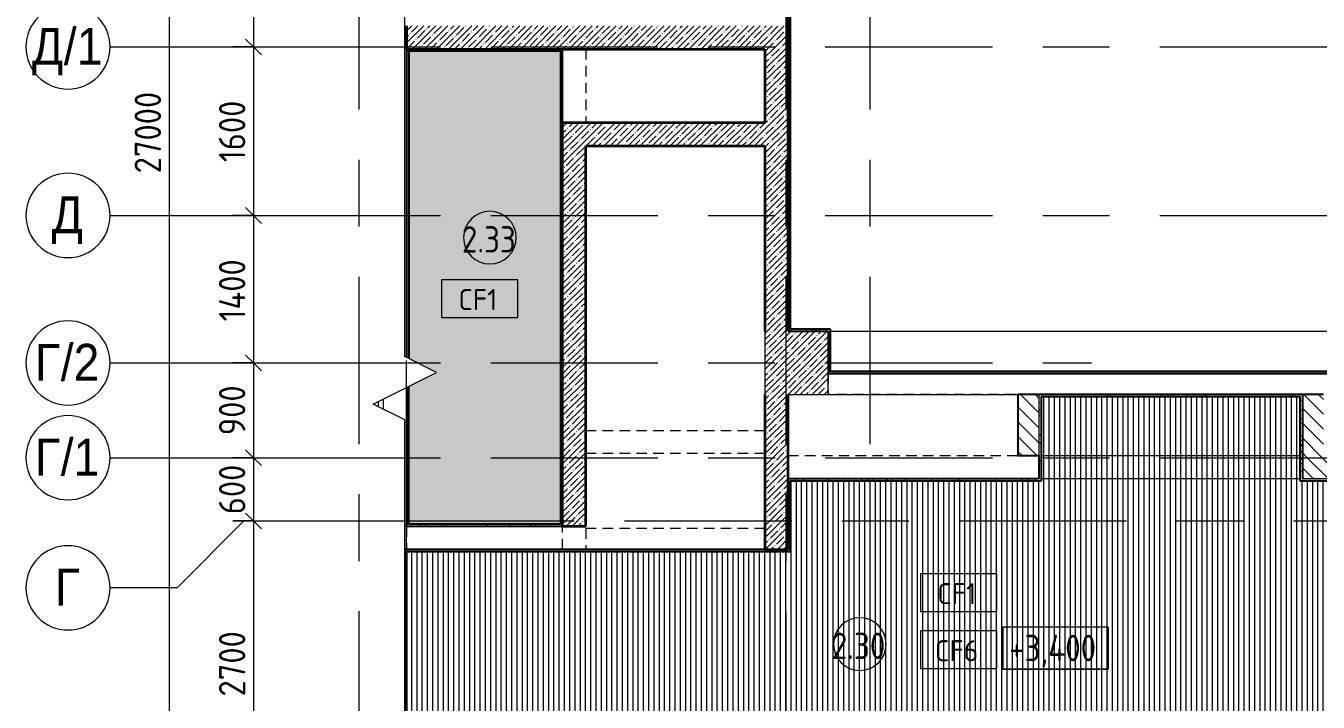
# Model space of a CAD drawing. Header units: millimetres. Extents: x 35146 to 234858, y -8553 to 29000.
# Drawn here: x 35146 to 47410, y 8780 to 15200 of the extents above; entities that cross this region are included whole.
import ezdxf

# ---------------------------------------------------------------- set-up
doc = ezdxf.new("R2010")
doc.units = ezdxf.units.MM
doc.linetypes.add('200_ШТРИХ__ш1_п0_6_', pattern=[160, 100, -60])
doc.linetypes.add('Осевая', pattern=[3175, 635, -476.25, 1587.5, -476.25])
for name, color, linetype, lineweight in [('A-ANNO-DIMS', 7, 'Continuous', 9), ('A-ANNO-DIMS-100', 7, 'Continuous', 9), ('A-AREA-IDEN', 7, 'Continuous', 9), ('A-CLNG', 7, 'Continuous', 9), ('A-CLNG-IDEN', 7, 'Continuous', 9), ('A-CLNG-PATT', 7, 'Continuous', 9), ('A-DETL-GENF', 7, 'Continuous', 9), ('A-DETL-MBND', 7, '200_ШТРИХ__ш1_п0_6_', 9), ('A-DETL-MBND-1', 7, 'Continuous', 9), ('A-FLOR', 7, 'Continuous', 9), ('A-WALL', 7, 'Continuous', 9), ('G-ANNO-DIMS', 7, 'Continuous', 9), ('I-WALL', 7, 'Continuous', 9), ('S-COLS', 7, 'Continuous', 9), ('Оси', 7, 'Continuous', 9), ('Оси-1', 7, 'Continuous', 20), ('Оси-2', 7, 'Осевая', 9)]:
    doc.layers.add(name, color=color, linetype=linetype, lineweight=lineweight)
for name, color, linetype, lineweight, true_color in [('A-WALL-1', 7, 'Continuous', 25, 0x3c3c3c), ('A-WALL-3', 7, 'Continuous', 35, 0x3c3c3c), ('A-WALL-FNSH-2', 7, 'Continuous', 13, 0x3c3c3c)]:
    doc.layers.add(name, color=color, linetype=linetype, lineweight=lineweight, true_color=true_color)
doc.styles.add('Arial', font='arial.ttf', dxfattribs={"width": 0.9, "height": 350})
doc.styles.add('GOST Common', font='GOST_Common.ttf', dxfattribs={"width": 0.9, "height": 250})
doc.styles.add('GOST Common_1', font='GOST_Common.ttf', dxfattribs={"height": 200})
doc.styles.add('ISOCPEUR', font='isocpeur.ttf', dxfattribs={"width": 0.9, "height": 250})
doc.dimstyles.new('ISO-2_5_0_9К_БОЛЬШОЙ', dxfattribs={"dimscale": 304.8, "dimtxt": 248.995294, "dimasz": 0.492126, "dimexe": 0.393701, "dimexo": 0.984252, "dimgap": 0, "dimtad": 1, "dimdec": 0, "dimrnd": 10, "dimzin": 0, "dimdsep": 46, "dimtxsty": 'ISOCPEUR', "dimblk1": 'OBLIQUE', "dimblk2": 'OBLIQUE', "dimsah": 1, "dimcen": 0.09, "dimdle": 0.393701, "dimazin": 0, "dimtfac": 1, "dimtdec": 4, "dimtix": 1, "dimtmove": 0, "dimatfit": 3, "dimfxl": 1, "dimtvp": 1, "dimtolj": 1, "dimtzin": 0, "dimarcsym": 2})
doc.dimstyles.new('ISO-2_5_0_9К_БОЛЬШОЙ_1', dxfattribs={"dimscale": 304.8, "dimtxt": 248.995294, "dimasz": 0.492126, "dimexe": 0.393701, "dimexo": 0.984252, "dimgap": 0, "dimtad": 1, "dimdec": 0, "dimrnd": 10, "dimzin": 0, "dimdsep": 46, "dimtxsty": 'ISOCPEUR', "dimblk1": 'OBLIQUE', "dimblk2": 'OBLIQUE', "dimsah": 1, "dimcen": 0.09, "dimdle": 0.393701, "dimazin": 0, "dimtfac": 1, "dimtdec": 4, "dimtix": 1, "dimtmove": 2, "dimatfit": 3, "dimfxl": 1, "dimtvp": 1, "dimtolj": 1, "dimtzin": 0, "dimarcsym": 2})
pattern_1 = [(45, (0, 0), (-57.02463, 57.02463), []), (45, (57.025, 0), (-57.02463, 57.02463), [100.806, -20.161, 3.353, -16.808])]
pattern_2 = [(135, (0, 0), (-70.71068, -70.71068), [])]
pattern_3 = [(0, (0, 0), (121.92, 30.48), [10.058, -81.382, 10.058, -81.382, -487.68]), (0, (0, 0), (121.92, 30.48), [-182.88, 10.058, -172.822, 10.058, -81.382, -213.36]), (0, (0, 0), (121.92, 30.48), [-457.2, 10.058, -50.902, 10.058, -142.342]), (120, (45.72, 15.24), (-87.356454, 90.345817), [10.058, -81.382, 10.058, -81.382, -487.68]), (120, (45.72, 15.24), (-87.356454, 90.345817), [-182.88, 10.058, -172.822, 10.058, -81.382, -213.36]), (120, (45.72, 15.24), (-87.356454, 90.345817), [-457.2, 10.058, -50.902, 10.058, -142.342]), (240, (60.96, 76.2), (-34.563546, -120.825817), [10.058, -81.382, 10.058, -81.382, -487.68]), (240, (60.96, 76.2), (-34.563546, -120.825817), [-182.88, 10.058, -172.822, 10.058, -81.382, -213.36]), (240, (60.96, 76.2), (-34.563546, -120.825817), [-457.2, 10.058, -50.902, 10.058, -142.342])]

# ---------------------------------------------------------------- blocks, each defined once
blk = doc.blocks.new('DET_L_Линия разрыва - М100-30654842-План потолков с обозначением видов отделки и геометрии 2 этажа в осях 12-23')
at = {"layer": 'A-DETL-GENF'}
for p, q in [((11890, 300), (11740, 0)), ((12190, -300), (11890, 300)), ((11740, 0), (0, 0)), ((12340, 0), (12190, -300)), ((24080, 0), (12340, 0))]:
    blk.add_line(p, q, dxfattribs=at)
blk = doc.blocks.new('Ось сетки - D8-29747960-План потолков с обозначением видов отделки и геометрии 2 этажа в осях 12-23')
at = {"layer": 'Оси-1'}
for start, end in [(360, 180), (180, 360)]:
    blk.add_arc((0, 0), 4, start, end, dxfattribs=at)
blk = doc.blocks.new('DIMBLOCK5-План потолков с обозначением видов отделки и геометрии 2 этажа в осях 12-23')
at = {"layer": 'A-ANNO-DIMS-100', "lineweight": 20}
for p, q in [((37306, 17000), (37231, 17075)), ((37306, 17000), (37381, 16925)), ((37306, 15000), (37231, 15075)), ((37306, 15000), (37381, 14925))]:
    blk.add_line(p, q, dxfattribs=at)
at = {"layer": 'A-ANNO-DIMS-100'}
for p, q in [((37112, 17000), (37426, 17000)), ((37306, 17000), (37112, 17000)), ((37306, 17000), (37306, 15000)), ((37112, 15000), (37426, 15000)), ((37306, 15000), (37112, 15000))]:
    blk.add_line(p, q, dxfattribs=at)
at = {"layer": 'A-ANNO-DIMS-100', "color": 0, "insert": (36979, 15684), "char_height": 250, "width": 758.48, "attachment_point": 1, "rotation": 90, "line_spacing_factor": 1.149209, "style": 'ISOCPEUR'}
blk.add_mtext('2000', dxfattribs=at)
blk = doc.blocks.new('_Oblique')
at = {"color": 0, "linetype": 'ByBlock', "lineweight": -2}
blk.add_line((-0.5, -0.5), (0.5, 0.5), dxfattribs=at)
blk = doc.blocks.new('DIMBLOCK6-План потолков с обозначением видов отделки и геометрии 2 этажа в осях 12-23')
at = {"layer": 'A-ANNO-DIMS-100'}
for p, q in [((37112, 15000), (37426, 15000)), ((37306, 15000), (37112, 15000)), ((37306, 15000), (37306, 13400)), ((37112, 13400), (37426, 13400)), ((37306, 13400), (37112, 13400))]:
    blk.add_line(p, q, dxfattribs=at)
at = {"layer": 'A-ANNO-DIMS-100', "lineweight": 20}
for p, q in [((37306, 15000), (37231, 15075)), ((37306, 15000), (37381, 14925)), ((37306, 13400), (37231, 13475)), ((37306, 13400), (37381, 13325))]:
    blk.add_line(p, q, dxfattribs=at)
at = {"layer": 'A-ANNO-DIMS-100', "color": 0, "insert": (36979, 13906), "char_height": 250, "width": 706.76, "attachment_point": 1, "rotation": 90, "line_spacing_factor": 1.149209, "style": 'ISOCPEUR'}
blk.add_mtext('1600', dxfattribs=at)
blk = doc.blocks.new('DIMBLOCK7-План потолков с обозначением видов отделки и геометрии 2 этажа в осях 12-23')
at = {"layer": 'A-ANNO-DIMS-100'}
for p, q in [((37112, 13400), (37426, 13400)), ((37306, 13400), (37112, 13400)), ((37306, 13400), (37306, 12000)), ((37112, 12000), (37426, 12000)), ((37306, 12000), (37112, 12000))]:
    blk.add_line(p, q, dxfattribs=at)
at = {"layer": 'A-ANNO-DIMS-100', "lineweight": 20}
for p, q in [((37306, 13400), (37231, 13475)), ((37306, 13400), (37381, 13325)), ((37306, 12000), (37231, 12075)), ((37306, 12000), (37381, 11925))]:
    blk.add_line(p, q, dxfattribs=at)
at = {"layer": 'A-ANNO-DIMS-100', "color": 0, "insert": (36979, 12394), "char_height": 250, "width": 735.49, "attachment_point": 1, "rotation": 90, "line_spacing_factor": 1.149209, "style": 'ISOCPEUR'}
blk.add_mtext('1400', dxfattribs=at)
blk = doc.blocks.new('DIMBLOCK8-План потолков с обозначением видов отделки и геометрии 2 этажа в осях 12-23')
at = {"layer": 'A-ANNO-DIMS-100', "lineweight": 20}
for p, q in [((37306, 12000), (37231, 12075)), ((37306, 12000), (37381, 11925)), ((37306, 11100), (37231, 11175)), ((37306, 11100), (37381, 11025))]:
    blk.add_line(p, q, dxfattribs=at)
at = {"layer": 'A-ANNO-DIMS-100'}
for p, q in [((37112, 12000), (37426, 12000)), ((37306, 12000), (37112, 12000)), ((37306, 12000), (37306, 11100)), ((37112, 11100), (37426, 11100)), ((37306, 11100), (37112, 11100))]:
    blk.add_line(p, q, dxfattribs=at)
at = {"layer": 'A-ANNO-DIMS-100', "color": 0, "insert": (36979, 11313), "char_height": 250, "width": 568.86, "attachment_point": 1, "rotation": 90, "line_spacing_factor": 1.149209, "style": 'ISOCPEUR'}
blk.add_mtext('900', dxfattribs=at)
blk = doc.blocks.new('DIMBLOCK9-План потолков с обозначением видов отделки и геометрии 2 этажа в осях 12-23')
at = {"layer": 'A-ANNO-DIMS-100', "lineweight": 20}
for p, q in [((37306, 11100), (37231, 11175)), ((37306, 11100), (37381, 11025)), ((37306, 10500), (37231, 10575)), ((37306, 10500), (37381, 10425))]:
    blk.add_line(p, q, dxfattribs=at)
at = {"layer": 'A-ANNO-DIMS-100'}
for p, q in [((37112, 11100), (37426, 11100)), ((37306, 11100), (37112, 11100)), ((37306, 11100), (37306, 10500)), ((37112, 10500), (37426, 10500)), ((37306, 10500), (37112, 10500))]:
    blk.add_line(p, q, dxfattribs=at)
at = {"layer": 'A-ANNO-DIMS-100', "color": 0, "insert": (36979, 10563), "char_height": 250, "width": 568.86, "attachment_point": 1, "rotation": 90, "line_spacing_factor": 1.149209, "style": 'ISOCPEUR'}
blk.add_mtext('600', dxfattribs=at)
blk = doc.blocks.new('DIMBLOCK10-План потолков с обозначением видов отделки и геометрии 2 этажа в осях 12-23')
at = {"layer": 'A-ANNO-DIMS-100', "lineweight": 20}
for p, q in [((37306, 10500), (37231, 10575)), ((37306, 10500), (37381, 10425)), ((37306, 7800), (37231, 7875)), ((37306, 7800), (37381, 7725))]:
    blk.add_line(p, q, dxfattribs=at)
at = {"layer": 'A-ANNO-DIMS-100'}
for p, q in [((37112, 10500), (37426, 10500)), ((37306, 10500), (37112, 10500)), ((37306, 10500), (37306, 7800)), ((37112, 7800), (37426, 7800)), ((37306, 7800), (37112, 7800))]:
    blk.add_line(p, q, dxfattribs=at)
at = {"layer": 'A-ANNO-DIMS-100', "color": 0, "insert": (36979, 8834), "char_height": 250, "width": 758.48, "attachment_point": 1, "rotation": 90, "line_spacing_factor": 1.149209, "style": 'ISOCPEUR'}
blk.add_mtext('2700', dxfattribs=at)
blk = doc.blocks.new('DIMBLOCK13-План потолков с обозначением видов отделки и геометрии 2 этажа в осях 12-23')
at = {"layer": 'A-ANNO-DIMS-100'}
for p, q in [((36506, 27120), (36506, -120)), ((36312, 27000), (36626, 27000)), ((36506, 27000), (36312, 27000)), ((36312, 0), (36626, 0)), ((36506, 0), (36312, 0))]:
    blk.add_line(p, q, dxfattribs=at)
at = {"layer": 'A-ANNO-DIMS-100', "lineweight": 20}
for p, q in [((36506, 27000), (36431, 27075)), ((36506, 27000), (36581, 26925)), ((36506, 0), (36431, 75)), ((36506, 0), (36581, -75))]:
    blk.add_line(p, q, dxfattribs=at)
at = {"layer": 'A-ANNO-DIMS-100', "color": 0, "insert": (36179, 13800), "char_height": 250, "width": 948.1, "attachment_point": 1, "rotation": 90, "line_spacing_factor": 1.149209, "style": 'ISOCPEUR'}
blk.add_mtext('27000', dxfattribs=at)
blk = doc.blocks.new('Марка_Помещения - Номер-25198446-План потолков с обозначением видов отделки и геометрии 2 этажа в осях 12-23')
at = {"layer": 'A-AREA-IDEN'}
for start, end in [(360, 180), (180, 360)]:
    blk.add_arc((0, 0), 2.5, start, end, dxfattribs=at)
blk = doc.blocks.new('М_потолков - Марка_ Имя типа-25382930-План потолков с обозначением видов отделки и геометрии 2 этажа в осях 12-23')
at = {"layer": 'A-CLNG-IDEN'}
for p, q in [((3.625, 1.984375), (-3.625, 1.984375)), ((-3.625, 1.984375), (-3.625, -1.59375)), ((3.625, -1.59375), (3.625, 1.984375)), ((-3.625, -1.59375), (3.625, -1.59375))]:
    blk.add_line(p, q, dxfattribs=at)
blk = doc.blocks.new('Высотные отметки - 10х4_h_-17668695-План потолков с обозначением видов отделки и геометрии 2 этажа в осях 12-23')
at = {"layer": 'G-ANNO-DIMS'}
for p, q in [((-5, 4), (-5, 0)), ((5, 4), (-5, 4)), ((5, 4), (-5, 4)), ((-5, 4), (-5, 0)), ((5, 4), (5, 0)), ((5, 0), (5, 4)), ((5, 0), (-5, 0)), ((-5, 0), (5, 0))]:
    blk.add_line(p, q, dxfattribs=at)

msp = doc.modelspace()

# ---------------------------------------------------------------- hatches: boundary and pattern name
at = {"layer": 'A-CLNG-PATT'}
h = msp.add_hatch(dxfattribs=at)
h.set_pattern_fill('FP_46', color=256, style=0, pattern_type=2)
h.set_pattern_definition([(90, (72858.237, -5848.237), (-50, 3e-15), [])])
h.paths.add_polyline_path([(74729, 7921), (74729, 8301), (75459, 8301), (75459, 10879), (74015.2, 10879), (74015.2, 10868.5), (66296, 10868.5), (66296, 10880), (47239.7, 10879), (47239.7, 11679), (44781.7, 11679), (44781.7, 10879), (42401, 10879), (42401, 10209), (38761, 10209), (38761, 7921), (73481, 7921)])
at = {"layer": 'A-DETL-MBND-1'}
msp.add_hatch(color=256, dxfattribs=at).paths.add_polyline_path([(39032, 10470), (40219, 10471), (40219, 14960), (38781, 14959), (38781, 12040.7), (39042.7, 11909.9), (38781, 11779), (38781, 10470)])
at = {"layer": 'I-WALL'}
h = msp.add_hatch(dxfattribs=at)
h.set_pattern_fill('FP_45', color=256, style=0, pattern_type=2)
h.set_pattern_definition(pattern_3)
h.paths.add_polyline_path([(42380, 12300), (42400, 12300), (42400, 16680), (42380, 16680), (42380, 13072.9)])
h = msp.add_hatch(dxfattribs=at)
h.set_pattern_fill('FP_17', color=256, style=0, pattern_type=2)
h.set_pattern_definition(pattern_1)
h.paths.add_polyline_path([(40240, 14980), (42380, 14980), (42380, 15200), (38760, 15200), (38760, 14980)])
h = msp.add_hatch(dxfattribs=at)
h.set_pattern_fill('FP_45', color=256, style=0, pattern_type=2)
h.set_pattern_definition(pattern_3)
h.paths.add_polyline_path([(40240, 14960), (40240, 14980), (38760, 14980), (38760, 14960), (40220, 14960)])
h = msp.add_hatch(dxfattribs=at)
h.set_pattern_fill('FP_17', color=256, style=0, pattern_type=2)
h.set_pattern_definition(pattern_1)
h.paths.add_polyline_path([(42160, 10230), (42380, 10230), (42380, 11700), (42160, 11700), (42160, 10756.6)])
h.paths.add_polyline_path([(42160, 12300), (42380, 12300), (42380, 14980), (42160, 14980), (42160, 13072.9)])
h = msp.add_hatch(dxfattribs=at)
h.set_pattern_fill('FP_45', color=256, style=0, pattern_type=2)
h.set_pattern_definition(pattern_3)
h.paths.add_polyline_path([(38780, 10450), (38780, 11778.5), (38760, 11768.5), (38760, 10450)])
h.paths.add_polyline_path([(38780, 12041.2), (38780, 14960), (38760, 14960), (38760, 12051.2), (38773, 12044.7)])
h = msp.add_hatch(dxfattribs=at)
h.set_pattern_fill('FP_45', color=256, style=0, pattern_type=2)
h.set_pattern_definition(pattern_3)
h.paths.add_polyline_path([(40220, 10470), (40240, 10470), (40240, 14960), (40220, 14960), (40220, 10756.6)])
h = msp.add_hatch(dxfattribs=at)
h.set_pattern_fill('FP_17', color=256, style=0, pattern_type=2)
h.set_pattern_definition(pattern_1)
h.paths.add_polyline_path([(40240, 10450), (40460, 10450), (40460, 14280), (40240, 14280), (40240, 10470)])
h = msp.add_hatch(dxfattribs=at)
h.set_pattern_fill('FP_17', color=256, style=0, pattern_type=2)
h.set_pattern_definition(pattern_1)
h.paths.add_polyline_path([(40460, 14060), (42160, 14060), (42160, 14280), (40460, 14280)])
h = msp.add_hatch(dxfattribs=at)
h.set_pattern_fill('FP_45', color=256, style=0, pattern_type=2)
h.set_pattern_definition(pattern_3)
h.paths.add_polyline_path([(42780, 12300), (42780, 12320), (42400, 12320), (42400, 12300), (42760, 12300)])
h = msp.add_hatch(dxfattribs=at)
h.set_pattern_fill('FP_45', color=256, style=0, pattern_type=2)
h.set_pattern_definition(pattern_3)
h.paths.add_polyline_path([(42780, 11900), (42780, 12300), (42760, 12300), (42760, 11900)])
h = msp.add_hatch(dxfattribs=at)
h.set_pattern_fill('FP_45', color=256, style=0, pattern_type=2)
h.set_pattern_definition(pattern_3)
h.paths.add_polyline_path([(48160, 11900), (48160, 11920), (42780, 11920), (42780, 11900), (47094.5, 11900)])
h = msp.add_hatch(dxfattribs=at)
h.set_pattern_fill('FP_19', color=256, style=0, pattern_type=2)
h.set_pattern_definition(pattern_2)
h.paths.add_polyline_path([(44760.7, 11120), (44760.7, 11700), (44560.7, 11700), (44560.7, 11120)])
h = msp.add_hatch(dxfattribs=at)
h.set_pattern_fill('FP_45', color=256, style=0, pattern_type=2)
h.set_pattern_definition(pattern_3)
h.paths.add_polyline_path([(44760.7, 11680), (47240.7, 11680), (47240.7, 11700), (44760.7, 11700)])
h = msp.add_hatch(dxfattribs=at)
h.set_pattern_fill('FP_45', color=256, style=0, pattern_type=2)
h.set_pattern_definition(pattern_3)
h.paths.add_polyline_path([(44760.7, 10900), (44780.7, 10900), (44780.7, 11680), (44760.7, 11680), (44760.7, 11120)])
h = msp.add_hatch(dxfattribs=at)
h.set_pattern_fill('FP_45', color=256, style=0, pattern_type=2)
h.set_pattern_definition(pattern_3)
h.paths.add_polyline_path([(47260.7, 10900), (47260.7, 11700), (47240.7, 11700), (47240.7, 10900)])
h = msp.add_hatch(dxfattribs=at)
h.set_pattern_fill('FP_19', color=256, style=0, pattern_type=2)
h.set_pattern_definition(pattern_2)
h.paths.add_polyline_path([(47260.7, 11100), (47460.7, 11100), (47460.7, 11700), (47260.7, 11700)])
h = msp.add_hatch(dxfattribs=at)
h.set_pattern_fill('FP_19', color=256, style=0, pattern_type=2)
h.set_pattern_definition(pattern_2)
h.paths.add_polyline_path([(61160, 10900), (61160, 11100), (59340, 11100), (59340, 10900), (61020.7, 10900)])
h.paths.add_polyline_path([(58821.8, 10900), (59140, 10900), (59140, 11100), (55700, 11100), (55700, 10900), (55890, 10900)])
h.paths.add_polyline_path([(51910, 10900), (55500, 10900), (55500, 11100), (51910, 11100)])
h.paths.add_polyline_path([(51710, 10900), (51710, 11100), (47260.7, 11100), (47260.7, 10900), (50026.3, 10900)])
h = msp.add_hatch(dxfattribs=at)
h.set_pattern_fill('FP_45', color=256, style=0, pattern_type=2)
h.set_pattern_definition(pattern_3)
h.paths.add_polyline_path([(42380, 10210), (42400, 10210), (42400, 10900), (42380, 10900), (42380, 10230)])
h = msp.add_hatch(dxfattribs=at)
h.set_pattern_fill('FP_45', color=256, style=0, pattern_type=2)
h.set_pattern_definition(pattern_3)
h.paths.add_polyline_path([(42401, 10880), (44780.7, 10880), (44780.7, 10900), (42400, 10900), (42400, 10880)])
h = msp.add_hatch(dxfattribs=at)
h.set_pattern_fill('FP_45', color=256, style=0, pattern_type=2)
h.set_pattern_definition(pattern_3)
h.paths.add_polyline_path([(61360, 10880), (61360, 10900), (47240.7, 10900), (47240.7, 10880), (61020.7, 10880)])
h = msp.add_hatch(dxfattribs=at)
h.set_pattern_fill('FP_45', color=256, style=0, pattern_type=2)
h.set_pattern_definition(pattern_3)
h.paths.add_polyline_path([(39764.9, 10450), (40240, 10450), (40240, 10470), (38780, 10470), (38780, 10450), (39032, 10450)])
h = msp.add_hatch(dxfattribs=at)
h.set_pattern_fill('FP_45', color=256, style=0, pattern_type=2)
h.set_pattern_definition(pattern_3)
h.paths.add_polyline_path([(41230.8, 10210), (42380, 10210), (42380, 10230), (38742.7, 10230), (38742.7, 10210), (39764.9, 10210)])
h = msp.add_hatch(dxfattribs=at)
h.set_pattern_fill('FP_45', color=256, style=0, pattern_type=2)
h.set_pattern_definition(pattern_3)
h.paths.add_polyline_path([(38742.7, 7900), (38760, 7900), (38760, 10210), (38742.7, 10210), (38742.7, 8440.3)])
at = {"layer": 'S-COLS'}
h = msp.add_hatch(dxfattribs=at)
h.set_pattern_fill('FP_17', color=256, style=0, pattern_type=2)
h.set_pattern_definition(pattern_1)
h.paths.add_polyline_path([(42760, 11700), (42760, 12300), (42160, 12300), (42160, 11700), (42380, 11700)])

# ---------------------------------------------------------------- linework, layer by layer
at = {"layer": 'A-CLNG'}
for p, q in [((47239.7, 11679), (44781.7, 11679)), ((44780.7, 10879), (42401, 10879)), ((47239.7, 10879), (47239.7, 10880)), ((61295.2, 10879), (47239.7, 10879)), ((42400, 10209), (38761, 10209)), ((38761, 10209), (38761, 7921))]:
    msp.add_line(p, q, dxfattribs=at)
at = {"layer": 'A-DETL-MBND'}
for p, q in [((40460, 14980), (40460, 14280)), ((38781, 14960), (38781, 12040.7)), ((40219, 10470), (40219, 14960)), ((42760, 11900), (42760, 11700)), ((38781, 11779), (38781, 10470)), ((38540, 11561.2), (38540, 11658.5)), ((47094.5, 11700), (42760, 11700)), ((47239.7, 11679), (44780.7, 11679)), ((47239.7, 11679), (47239.7, 11680)), ((38490, 11633.5), (38490, 11586.2)), ((40460, 11360), (42160, 11360)), ((42160, 11140), (40460, 11140)), ((42380, 11120), (44560.7, 11120)), ((42401, 10880), (42401, 10879)), ((44780.7, 10879), (42401, 10879)), ((44780.7, 10879), (44780.7, 10880)), ((47239.7, 10879), (47239.7, 10880)), ((61380, 10879), (47239.7, 10879)), ((38742.7, 10450), (38760, 10450)), ((38760, 10450), (38760, 10230)), ((40240, 10230), (40240, 10450)), ((40460, 10430), (40460, 10230)), ((40460, 10430), (42160, 10430)), ((42400, 10209), (38760, 10209)), ((38761, 10209), (38760, 10209)), ((42400, 10209), (42400, 10210)), ((38760, 10130), (38761, 10130))]:
    msp.add_line(p, q, dxfattribs=at)
at = {"layer": 'A-FLOR'}
for p, q in [((42780, 12300), (48140, 12300)), ((42760, 11700), (42760, 11900)), ((42760, 11700), (47094.5, 11700)), ((44760, 11120), (44760, 10900)), ((44780.7, 11120), (47240.7, 11120)), ((47240.7, 10900), (44780.7, 10900))]:
    msp.add_line(p, q, dxfattribs=at)
at = {"layer": 'A-WALL'}
for p, q in [((44760.7, 11700), (44760.7, 11120)), ((51710, 10900), (47260.7, 10900))]:
    msp.add_line(p, q, dxfattribs=at)
at = {"layer": 'A-WALL-1'}
for p, q in [((42400, 16680), (42400, 12320)), ((38760, 14980), (38760, 12051.2)), ((40240, 14280), (40240, 14980)), ((40220, 14960), (38780, 14960)), ((38780, 14960), (38780, 12041.2)), ((40220, 14960), (40220, 10470)), ((42380, 12300), (42760, 12300)), ((42780, 12320), (42400, 12320)), ((42760, 12300), (42760, 11900)), ((42780, 12320), (42780, 11920)), ((42760, 11900), (48160, 11900)), ((48140, 11920), (42780, 11920)), ((38780, 10470), (38780, 11778.5)), ((38760, 11768.5), (38760, 10450)), ((44560.7, 11700), (44560.7, 11120)), ((47460.7, 11700), (44560.7, 11700)), ((44780.7, 11680), (47240.7, 11680)), ((44780.7, 11680), (44780.7, 10880)), ((47240.7, 10880), (47240.7, 11680)), ((47260.7, 11700), (47260.7, 10900)), ((44560.7, 11120), (44760.7, 11120)), ((44760.7, 11120), (44760.7, 10900)), ((44760.7, 10900), (42380, 10900)), ((42400, 10210), (42400, 10880)), ((42400, 10880), (44780.7, 10880)), ((47240.7, 10880), (61380, 10880)), ((38760, 10450), (40240, 10450)), ((40220, 10470), (38780, 10470)), ((42160, 10230), (38742.7, 10230)), ((38760, 10210), (42400, 10210)), ((38760, 7900), (38760, 10210))]:
    msp.add_line(p, q, dxfattribs=at)
at = {"layer": 'A-WALL-3'}
for p, q in [((42380, 12300), (42380, 16700)), ((38760, 15200), (38760, 14980)), ((38760, 14980), (42160, 14980)), ((42160, 14980), (42160, 14280)), ((42160, 14280), (40240, 14280)), ((40240, 10450), (40240, 14280)), ((40460, 10450), (40460, 14060)), ((40460, 14060), (42160, 14060)), ((42160, 14060), (42160, 12300)), ((42160, 11700), (42160, 10230)), ((42380, 10230), (42380, 11700)), ((40240, 10450), (40460, 10450)), ((42160, 10230), (42380, 10230))]:
    msp.add_line(p, q, dxfattribs=at)
at = {"layer": 'A-WALL-FNSH-2'}
for p, q in [((42401, 12321), (42401, 16679)), ((38781, 14959), (40219, 14959)), ((38781, 12040.7), (38781, 14959)), ((40219, 14959), (40219, 10471)), ((42781, 12321), (42401, 12321)), ((42781, 11921), (42781, 12321)), ((48139, 11921), (42781, 11921)), ((38781, 10470), (38781, 11779)), ((44781.7, 11679), (44780.7, 11679)), ((44781.7, 10879), (44781.7, 11679)), ((47239.7, 11680), (47239.7, 10880)), ((42401, 10209), (42401, 10880)), ((44780.7, 10880), (44780.7, 10879)), ((44780.7, 10879), (44781.7, 10879)), ((47239.7, 10880), (47240.7, 10880)), ((47240.7, 10880), (47240.7, 10880)), ((40219, 10471), (38780, 10471)), ((42400, 10210), (42400, 10209)), ((42400, 10209), (42401, 10209))]:
    msp.add_line(p, q, dxfattribs=at)
at = {"layer": 'S-COLS'}
for p, q in [((42160, 12300), (42160, 11700)), ((42760, 12300), (42380, 12300)), ((42760, 11700), (42760, 12300)), ((42380, 11700), (42760, 11700))]:
    msp.add_line(p, q, dxfattribs=at)
at = {"layer": 'Оси'}
for p, q in [((38760, 12700), (38760, 15200)), ((35946.2, 15000), (38446.2, 15000)), ((35946.2, 13400), (38446.2, 13400)), ((35946.2, 12000), (38446.2, 12000)), ((45256, 12000), (45260, 12000)), ((35946.2, 11100), (38446.2, 11100)), ((37216.2, 10500), (36581.2, 9865)), ((37216.2, 10500), (39716.2, 10500)), ((36581.2, 9865), (35946.2, 9865))]:
    msp.add_line(p, q, dxfattribs=at)
at = {"layer": 'Оси-2'}
for p, q in [((42360, 593.7), (42360, 24898.1)), ((43160, 593.7), (43160, 24898.1)), ((38310, 593.7), (38310, 21277.7)), ((38446.2, 15000), (81600, 15000)), ((38446.2, 13400), (81600, 13400)), ((38760, 1863.7), (38760, 12700)), ((38446.2, 12000), (45256, 12000)), ((38446.2, 11100), (82200, 11100)), ((39716.2, 10500), (82200, 10500))]:
    msp.add_line(p, q, dxfattribs=at)

# ---------------------------------------------------------------- block references
at = {"layer": 'A-AREA-IDEN', "xscale": 99.99999999999993, "yscale": 99.99999999999993, "zscale": 99.99999999999993}
for p in [(39549.9, 13189.4), (43060.5, 9330.8)]:
    msp.add_blockref('Марка_Помещения - Номер-25198446-План потолков с обозначением видов отделки и геометрии 2 этажа в осях 12-23', p, dxfattribs=at)
at = {"layer": 'A-CLNG-IDEN', "xscale": 99.99999999999993, "yscale": 99.99999999999993, "zscale": 99.99999999999993}
for p in [(39453.8, 12591.2), (43998.9, 9800), (43998.9, 9258)]:
    msp.add_blockref('М_потолков - Марка_ Имя типа-25382930-План потолков с обозначением видов отделки и геометрии 2 этажа в осях 12-23', p, dxfattribs=at)
at = {"layer": 'A-DETL-GENF', "rotation": 270.0000000000003}
msp.add_blockref('DET_L_Линия разрыва - М100-30654842-План потолков с обозначением видов отделки и геометрии 2 этажа в осях 12-23', (38742.7, 23799.7), dxfattribs=at)
at = {"layer": 'G-ANNO-DIMS', "xscale": 99.99999999999993, "yscale": 99.99999999999993, "zscale": 99.99999999999993}
msp.add_blockref('Высотные отметки - 10х4_h_-17668695-План потолков с обозначением видов отделки и геометрии 2 этажа в осях 12-23', (44917.5, 9091.9), dxfattribs=at)
at = {"layer": 'Оси-1', "xscale": 99.99999999999993, "yscale": 99.99999999999993, "zscale": 99.99999999999993, "rotation": 269.9999999999994}
for p in [(35546.2, 15000), (35546.2, 13400), (35546.2, 12000), (35546.2, 11100), (35546.2, 9865)]:
    msp.add_blockref('Ось сетки - D8-29747960-План потолков с обозначением видов отделки и геометрии 2 этажа в осях 12-23', p, dxfattribs=at)

# ---------------------------------------------------------------- texts
at = {"layer": 'A-AREA-IDEN', "char_height": 250, "width": 663.797, "attachment_point": 1, "style": 'GOST Common'}
for s, insert in [('2.33', (39284.1, 13297.9)), ('2.30', (42794.8, 9439.4))]:
    msp.add_mtext(s, dxfattribs=dict(at, insert=insert))
at = {"layer": 'A-CLNG-IDEN', "char_height": 200, "attachment_point": 1, "style": 'GOST Common_1'}
for s, insert, width in [('CF1', (39251, 12700.9), 472.996), ('CF1', (43796.1, 9909.7), 472.996), ('CF6', (43773.1, 9367.7), 529.114)]:
    msp.add_mtext(s, dxfattribs=dict(at, insert=insert, width=width))
at = {"layer": 'G-ANNO-DIMS', "insert": (44477.5, 9418.6), "char_height": 250, "width": 1055.976, "attachment_point": 1, "line_spacing_factor": 1.022761, "style": 'GOST Common'}
msp.add_mtext('+3,400', dxfattribs=at)
at = {"layer": 'Оси', "char_height": 350, "attachment_point": 1, "style": 'Arial'}
for s, insert, width in [('\\fArial|b0|i0|c204|p34|;\\W.9;Д', (35203.1, 15181), 367.975), ('/1', (35506.7, 15181), 454.557), ('\\fArial|b0|i0|c204|p34|;\\W.9;Д', (35390.7, 13581), 367.975), ('\\fArial|b0|i0|c204|p34|;\\W.9;Г', (35232.8, 12181), 295.823), ('/2', (35476.9, 12181), 454.557), ('/1', (35476.9, 11281), 454.557), ('\\fArial|b0|i0|c204|p34|;\\W.9;Г', (35232.8, 11281), 295.823), ('\\fArial|b0|i0|c204|p34|;\\W.9;Г', (35420.4, 10046), 295.823)]:
    msp.add_mtext(s, dxfattribs=dict(at, insert=insert, width=width))

# ---------------------------------------------------------------- dimensions: what is measured, and where the dimension line sits
at = {"layer": 'A-ANNO-DIMS'}
dim = msp.add_linear_dim(base=(36506, 0), p1=(36612.1, 27000), p2=(36612.1, 0), angle=90, dimstyle='ISO-2_5_0_9К_БОЛЬШОЙ_1', override={"dimpost": '<>', "dimfxl": 26999.999823}, dxfattribs=at)
dim.commit()
dim.dimension.update_dxf_attribs({"geometry": 'DIMBLOCK13-План потолков с обозначением видов отделки и геометрии 2 этажа в осях 12-23', "text_midpoint": (36346.1, 14273.6), "dimtype": 160, "text_rotation": 90})
for base, p1, p2, override, picture, middle in [((37306, 15000), (37412.1, 17000), (37412.1, 15000), {"dimpost": '<>', "dimfxl": 2000.000075}, 'DIMBLOCK5-План потолков с обозначением видов отделки и геометрии 2 этажа в осях 12-23', (37181, 16000)), ((37306, 13400), (37412.1, 15000), (37412.1, 13400), {"dimpost": '<>', "dimfxl": 1600}, 'DIMBLOCK6-План потолков с обозначением видов отделки и геометрии 2 этажа в осях 12-23', (37181, 14200)), ((37306, 12000), (37412.1, 13400), (37412.1, 12000), {"dimpost": '<>', "dimfxl": 1399.999995}, 'DIMBLOCK7-План потолков с обозначением видов отделки и геометрии 2 этажа в осях 12-23', (37181, 12700)), ((37306, 11100), (37412.1, 12000), (37412.1, 11100), {"dimpost": '<>', "dimfxl": 900}, 'DIMBLOCK8-План потолков с обозначением видов отделки и геометрии 2 этажа в осях 12-23', (37181, 11550)), ((37306, 10500), (37412.1, 11100), (37412.1, 10500), {"dimpost": '<>', "dimfxl": 600}, 'DIMBLOCK9-План потолков с обозначением видов отделки и геометрии 2 этажа в осях 12-23', (37181, 10800)), ((37306, 7800), (37412.1, 10500), (37412.1, 7800), {"dimpost": '<>', "dimfxl": 2700}, 'DIMBLOCK10-План потолков с обозначением видов отделки и геометрии 2 этажа в осях 12-23', (37181, 9150))]:
    dim = msp.add_linear_dim(base=base, p1=p1, p2=p2, angle=90, dimstyle='ISO-2_5_0_9К_БОЛЬШОЙ', override=override, dxfattribs=at)
    dim.commit()
    dim.dimension.update_dxf_attribs({"geometry": picture, "text_midpoint": middle})

doc.saveas('drawing.dxf')
